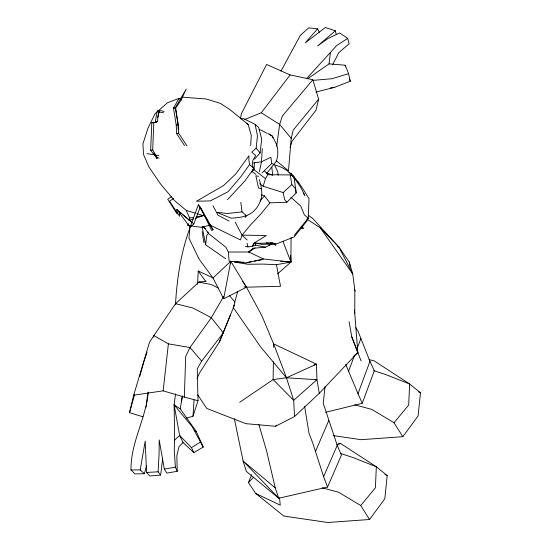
<?xml version="1.0" encoding="UTF-8"?>
<svg xmlns="http://www.w3.org/2000/svg" width="550" height="550" viewBox="0 0 550 550"><rect width="100%" height="100%" fill="white"/><g stroke="black" fill="none" stroke-linecap="round" stroke-linejoin="round"><path stroke-width="0.82" d="M354.771 313.431L354.846 290.118L352.736 273.914L349.243 262.075L338.979 247.156L312.565 218.309L308.357 215.339M277.558 273.893L290.929 262.061L291.053 237.545M273.377 361.721L273.13 379.582L293.679 400.311L294.532 416.584L275.454 426.291L245.747 423.651L206.759 408.437L197.752 394.934M273.584 347.27L273.625 343.867L261.814 315.645L246.469 287.189L230.808 261.278L212.981 277.977L223.279 298.072M186.574 418.082L192.988 416.247L198.014 400.73L184.346 397.079L185.687 356.489L189.977 347.524L211.303 317.721L223.706 296.34M175.539 393.834L174.123 404.917L174.653 439.979L174.254 449.886L175.374 467.129L177.244 471.309L166.829 473.11L164.361 469.123L159.184 439.924L159.053 454.527L158.084 471.817L160.669 475.076L149.813 475.977L146.52 472.443L145.2 441.059L140.243 469.954L144.382 473.736L146.589 465.733M157.204 157.52L157.011 158.448L150.672 150.274L151.8 122.739L153.828 122.231L152.701 149.847L157.204 157.52L159.094 158.125M197.601 284.412L198.192 270.985L213.476 278.101M251.646 171.937L254.004 169.73L254.389 162.456M262.261 148.596L261.504 161.769L259.462 171.552M175.491 304.377C177.011 278.493 180.84 252.697 189.819 228.264M250.669 145.578L251.281 135.396L248.181 124.506L229.611 109.361L220.268 103.331L206.353 99.021L182.346 97.137M192.988 416.247L194.061 399.981M144.382 473.736L134.86 473.901L130.989 469.927C130.556 442.777 145.901 418.749 148.294 392.074M240.508 118.387L241.347 113.788L266.626 64.453L290.132 74.951L312.847 79.716L318.649 99.206L293.219 130.054L291.211 138.339L288.489 170.803L276.155 160.669M190.032 226.456L188.946 238.116L199.024 258.995L212.981 277.977M160.669 475.076L162.628 458.597M338.168 443.224L340.711 443.561L376.331 466.771L387.186 475.585L384.808 498.768L369.538 519.496L327.821 522.5L283.834 516.058L255.709 493.433L248.462 482.604L251.659 474.65M368.995 359.672L373.993 360.752L409.619 383.962L420.475 392.776L418.096 415.958L402.827 436.686L361.109 439.691L333.19 435.607M227.473 199.698L244.743 181.122L253.839 168.527L252.202 165.103L252.842 160.373L255.716 155.554L251.769 152.164L256.149 148.129L257.455 135.788L255.131 124.369L243.423 118.532L240.962 118.958M325.084 386.258L323.235 403.308L337.232 445.342L341.426 455.077L327.559 487.046L278.747 498.252L246.393 471.433L243.107 461.003L234.355 418.66M133.684 395.196L163.157 390.837L168.382 343.853L153.883 335.589L149.442 342.416L133.684 395.196L129.525 412.658L142.959 416.783M254.554 159.218L260.116 152.9L261.683 138.985L258.699 127.531L255.131 124.369M146.142 407.124L147.833 392.714M225.692 258.748L205.611 244.791L206.745 235.414L208.464 233.482L207.893 231.894M307.711 78.733L329.024 63.889L330.426 52.449L336.854 45.375L347.71 38.39L349.106 43.766L338.752 52.704L332.571 64.879M276.684 146.197L279.654 124.424L282.37 115.968L312.847 79.716M230.553 262.934L230.808 261.278L243.574 262.233M151.8 122.739L156.592 122.389L157.266 121.495L159.266 110.412L164.209 111.389M180.166 408.767L174.123 404.917L179.644 435.504L183.081 442.461L193.813 452.664L203.232 447.054L196.247 431.441L180.166 408.767L182.483 396.344M230.808 261.278L223.664 298.815L246.469 287.189L280.5 286.296L276.451 264.701L263.368 264.096L247.803 264.261L234.245 261.999M157.616 117.556L159.266 110.412L157.245 110.749L155.238 122.079L157.266 121.495M181.197 401.638L182.435 395.89M209.282 225.266L201.499 227.301L187.962 225.548L188.334 223.871M189.076 220.522L189.633 218.013L186.209 210.382L174.542 200.619L160.621 184.058L148.926 167.007L143.529 154.454L142.924 143.866L147.998 128.143L154.997 113.823L167.406 102.781L179.197 98.326M153.512 337.239L153.883 335.589L175.581 303.662L198.859 282.123L206.298 281.174M318.649 99.206L316.002 110.227L292.009 141.261L290.056 147.407M237.703 291.397L233.31 307.636L260.782 347.139L286.474 377.774L293.679 400.311L316.917 379.727L316.456 364.169L273.625 343.867L286.474 377.774L316.917 379.727L319.296 393.284L294.532 416.584M187.962 225.548L188.389 224.022M129.525 412.658L134.654 394.474M139.789 376.283L143.756 362.23M290.283 174.934L291.789 184.58L283.195 192.569L263.168 186.216L265.492 178.633L267.795 174.708L290.283 174.934L293.941 176.117L296.127 193.05L286.901 202.228L269.844 202.861L260.851 214.032L250.339 225.087L242.089 235.159L240.433 239.938L210.059 225.06M144.011 361.46L147.042 352.192M190.066 227.178L198.323 204.82L200.255 207.082L213.036 229.838L211.667 230.443L200.255 207.082L193.799 223.953L190.066 227.178L176.825 209.426L177.1 213.895L167.716 199.231L171.648 196.618M325.669 412.301L362.244 403.294L358.002 393.676L369.964 361.322L357.974 331.148L355.747 327.663M362.244 403.294L374.309 370.741L369.964 361.322M245.774 215.676L245.169 217.278L246.881 215.394M348.576 371.223L354.585 355.266M357.294 348.081L360.896 338.504M234.486 304.996L219.354 342.059L199.904 372.336L197.038 378.283M235.18 222.221L242.089 235.159L266.303 235.51L253.639 243.409L252.464 246.29L247.926 246.916L245.224 246.345M219.354 342.059L230.388 315.178M315.487 451.481L328.762 420.516M178.447 133.733L178.228 124.637L175.491 107.442L186.209 89.073L181.06 100.189L175.532 108.274L178.138 125.311L178.289 129.525M327.559 487.046L323.599 476.664L337.232 445.342M280.94 71.142L300.376 35.344L308.688 27.864L317.543 28.868L319.296 32.333M175.581 303.662L193.05 308.062L211.303 317.721L223.355 332.832L201.664 361.103L197.244 368.83L198.014 400.73M253.853 244.166L252.464 246.29L255.667 245.183L265.499 247.17L272.346 243.87M249.549 164.539L241.182 176.275L228.044 191.751L210.32 200.894L196.446 201.252L223.664 185.494L235.806 173.896L248.992 155.76L248.882 159.899L249.549 164.539L253.839 168.527L252.278 170.356M266.619 173.511L276.499 161.04L277.764 155.43L277.702 148.926L276.341 144.004L272.442 136.18L268.482 133.492M244.695 119.522L261.271 112.757L290.132 74.951M294.312 235.331L308.248 218.144L309.024 198.729C300.534 185.034 291.665 168.706 274.491 165M402.827 436.686L394.027 422.757L408.698 404.986L409.619 383.962L385.928 374.612L373.821 370.672M369.538 519.496L360.745 505.56L375.409 487.788L376.331 466.771L352.646 457.421L340.567 453.496M317.543 28.868L305.278 42.831L325.373 27.5L335.363 30.786L336.256 34.629M259.978 200.956L264.536 195.938L269.844 202.861M306.549 78.629L330.426 52.449M319.296 393.284L357.823 352.536L354.502 310.028M248.462 482.604L253.688 477.091M183.081 442.461L179.032 446.641L176.832 455.524L177.244 471.309M262.054 172.92L271.7 163.522L270.889 157.231L261.504 161.769L253.468 162.951M153.017 122.966L153.828 122.231M335.363 30.786L317.522 46.014L327.979 38.548L339.687 32.959L347.71 38.39M174.653 439.979L179.644 435.504L191.476 447.611L193.813 452.664M275.454 426.291L276.732 425.15M353.354 356.538L357.823 352.536L357.17 349.161M204.112 227.143L208.464 233.482L225.981 247.321L228.326 252.031L248.738 252.003L253.048 248.277L265.499 247.17M290.675 255.262L290.929 262.061L263.471 259.002L248.738 252.003L252.773 248.82M173.656 198.268L169.634 201.272L179.513 216.281L179.272 211.922L181.252 213.558M239.697 402.284L273.13 379.582L286.474 377.774L316.456 364.169L314.05 365.021M248.738 252.003L255.042 247.878M191.476 447.611L200.516 442.035L192.197 426.717L174.123 404.917M269.019 245.073L271.184 243.788M217.896 212.809L231.076 218.178C244.578 217.532 254.698 214.775 260.15 201.712C263.237 194.501 261.422 186.821 259.311 179.63M254.781 242.749L261.442 244.344L276.024 244.104L294.168 236.906L306.866 221.031L308.248 218.144L304.315 214.83L300.781 206.03L290.978 197.388M315.941 92.049L334.565 87.333L350.261 81.263L348.59 73.659L345.187 65.209L329.024 63.889M336.854 444.936L340.711 443.561M193.504 218.879L189.434 220.227L189.633 218.013L193.648 217.319M195.133 218.343L203.273 215.648L196.776 213.641M348.59 73.659L332.076 78.726L312.702 80.396M175.491 107.442L173.491 108.034L176.234 125.146L176.681 133.65L184.511 145.544M176.234 125.146L178.228 124.637M263.471 259.002L246.173 262.941L234.259 261.69M176.681 133.65L178.667 133.224L187.014 145.901M150.672 150.274L152.701 149.847M246.984 262.488L251.116 261.731M254.43 261.126L261.876 259.765M276.451 264.701L290.929 262.061L282.996 241.464M164.361 469.123L175.374 467.129M196.054 216.899L203.273 215.648M330.413 88.021L334.565 87.333M246.613 215.792L242 211.908L227.232 213.517L217.188 212.286M146.52 472.443L158.084 471.817M253.639 243.409L272.972 243.018L274.725 244.138M315.205 379.72L316.917 379.727M130.989 469.927L140.243 469.954M300.389 228.387L303.765 228.436L301.936 226.641M201.218 282.274L198.859 282.123L211.076 284.494L218.673 288.207M280.672 261.25L284.089 261.518M285.801 261.656L290.929 262.061M270.483 242.791L272.972 243.018M230.01 261.243L232.561 261.511M175.532 108.274L173.491 108.034L178.729 98.869L180.716 98.526L181.06 100.189M266.207 242.784L276.024 244.104M243.959 286.839L246.469 287.189L242.729 281.559M230.003 261.291L231.701 261.58M146.981 153.594L154.887 154.928M156.475 155.196L158.847 155.602M168.382 343.853L189.977 347.524L201.664 361.103M158.812 111.925L163.508 112.777M259.167 129.704L260.803 130.013L267.348 133.478M258.5 176.296L255.894 175.739L258.493 188.066L261.539 188.794M354.674 404.807L371.924 409.454L394.027 422.757M322.169 487.809L338.642 492.257L360.745 505.56M163.157 390.837L184.346 397.079M186.209 210.382L195.147 213.139M261.442 194.858L264.536 195.938M271.7 163.522L274.079 164.388M266.819 172.728L272.044 175.072M288.874 172.631L291.163 173.669L293.047 176.344M255.709 493.433L280.252 505.168L279.524 497.819M418.179 391.614L420.475 392.776M384.897 474.423L387.186 475.585M268.806 134.255L272.442 136.18L272.896 137.83M194.755 430.643L196.247 431.441L195.03 430.231M228.999 221.079L218.013 215.208L212.967 205.693M246.689 123.695L248.181 124.506M261.271 112.757L279.654 124.424L291.211 138.339M306.873 219.065L320.265 227.844L338.979 247.156L352.736 273.914L320.265 227.844M259.751 183.721L263.168 186.216M251.941 171.442L255.874 174.357M337.679 246.194L338.979 247.156M202.524 226.435L205.246 228.525M254.004 169.73L265.492 178.633M182.572 214.651L191.819 222.31M275.268 487.919L243.107 461.003L278.747 498.252L275.268 487.919L266.509 450.56L258.851 424.435M176.825 209.426L193.799 223.953M242.089 235.159L247.136 239.979M291.789 184.58L295.749 188.939L296.127 193.05M264.488 170.837L267.795 174.708M286.901 202.228L284.549 199.478L283.195 192.569M229.508 295.694L234.898 301.984M256.149 148.129L260.116 152.9M198.192 270.985L205.673 281.421M293.989 177.684L300.582 187.041L304.81 195.408L303.449 193.229M351.78 272.525L352.736 273.914M153.45 152.955L157.011 158.448M291.163 173.669L292.985 176.571M293.893 178.014L294.807 179.465M198.323 204.82L213.036 229.838M354.386 289.616L355.224 291.094M200.516 442.035L203.232 447.054M297.756 181.363L298.678 183.171M274.863 165.763L277.805 171.861L278.128 175.127M345.737 364.451L358.002 393.676M349.381 79.008L350.261 81.263M349.099 321.702L351.801 336.937L357.823 352.536M361.096 360.972L351.801 336.937M255.001 243.361L255.667 245.183M323.599 476.664L312.868 443.355L308.983 433.166L304.631 406.464M275.192 243.959L275.639 245.575M247.122 243.251L247.926 246.916M345.187 65.209L345.531 66.77M349.243 262.075L350.233 266.977M202.153 226.689L205.611 244.791M202.125 231.749L203.892 242.681M271.782 167.172L272.786 175.402M240.831 202.276L242 211.908M228.326 252.031L229.157 261.154"/></g></svg>
